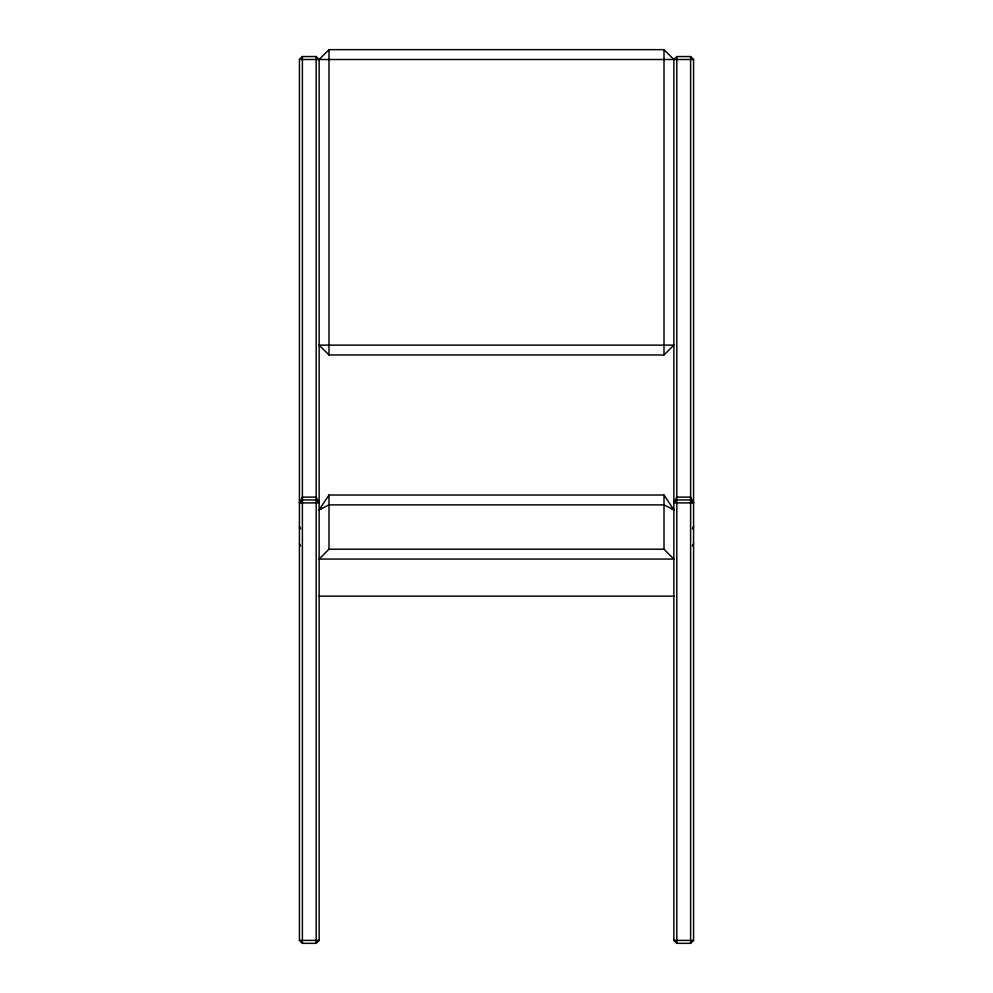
<?xml version="1.0" encoding="UTF-8"?>
<svg xmlns="http://www.w3.org/2000/svg" width="993" height="993" viewBox="0 0 993 993"><rect width="100%" height="100%" fill="white"/><g stroke="black" fill="none" stroke-linecap="round" stroke-linejoin="round"><path stroke-width="1.49" d="M692.382 528.822L693.573 526.402M299.427 502.905L302.393 497.096L316.184 497.096L319.138 502.905L299.427 502.905L302.393 499.951L316.184 499.951L319.138 502.905M673.862 502.905L676.816 497.096L690.607 497.096L693.573 502.905L673.862 502.905L676.816 499.951L690.607 499.951L693.573 502.905M692.382 545.964L693.573 543.68M319.138 509.806L328.993 495.023L664.007 495.023L673.862 509.806L664.007 504.878L328.993 504.878L319.138 509.806L321.608 508.515M299.427 59.506L302.393 56.551L316.184 56.551L319.138 59.506L319.138 940.396L316.184 943.35L302.393 943.35L299.427 940.396L299.427 59.506L693.573 59.506L693.573 940.396L690.607 943.35L676.816 943.35L673.862 940.396L673.862 59.506L664.007 49.65L328.993 49.65L319.138 59.506M673.862 59.506L676.816 56.551L690.607 56.551L693.573 59.506M328.993 549.216L319.138 559.071L673.862 559.071L664.007 549.216L328.993 549.216L328.993 495.023M664.007 354.973L673.862 345.117L319.138 345.117L328.993 354.973L664.007 354.973L664.007 49.65M319.138 596.135L673.862 596.135M299.427 940.396L319.138 940.396M673.862 940.396L693.573 940.396M671.392 508.515L673.862 509.806M299.427 543.68L300.618 545.964M299.427 526.402L300.618 528.822M690.607 56.551L690.607 943.35M676.816 56.551L676.816 943.35M664.007 495.023L664.007 549.216M328.993 49.65L328.993 354.973M316.184 56.551L316.184 943.35M302.393 56.551L302.393 943.35"/></g></svg>
